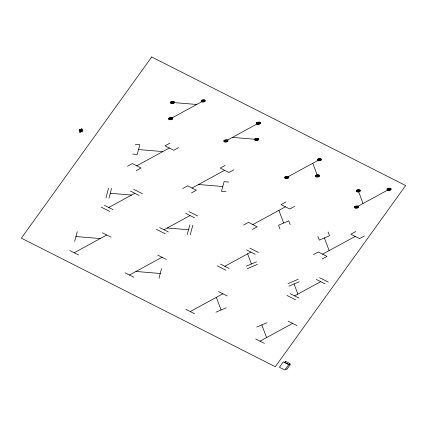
<?xml version="1.0" encoding="UTF-8"?>
<svg xmlns="http://www.w3.org/2000/svg" width="427" height="427" viewBox="0 0 427 427"><rect width="100%" height="100%" fill="white"/><g stroke="black" fill="none" stroke-linecap="round" stroke-linejoin="round"><path stroke-width="0.64" d="M74.677 241.394L77.255 231.68M105.965 197.909L108.543 188.195M108.97 198.16L111.548 188.446M158.956 278.34L161.534 268.631M187.239 234.61L189.818 224.896M190.245 234.855L192.823 225.146M80.009 130.918L80.778 129.851M81.167 131.505L81.936 130.438M170.656 118.685L203.225 100.927M127.524 166.252L132.407 163.589L141.113 167.998L136.229 170.661M169.866 143.168L164.982 145.831L173.688 150.24L178.577 147.571M136.763 165.793L169.338 148.036M225.91 140.942L258.484 123.179M108.736 207.501L134.793 193.292M182.777 188.51L187.666 185.846L196.372 190.255L191.488 192.919M225.125 165.42L220.241 168.083L228.947 172.492L233.831 169.829M192.017 188.051L224.591 170.288M74.191 252.763L106.766 235.005M163.989 229.758L190.052 215.55M286.747 177.456L319.316 159.698M129.45 275.02L162.025 257.262M243.614 225.029L248.498 222.366L257.203 226.769L252.32 229.438M285.957 201.939L281.073 204.602L289.778 209.011L294.667 206.348M252.853 224.57L285.428 206.807M224.826 266.277L250.884 252.069M356.513 207.063L389.088 189.3M190.282 311.539L222.857 293.781M313.381 254.631L318.264 251.967L326.975 256.376L322.086 259.04M355.728 231.541L350.839 234.209L359.545 238.613L364.434 235.95M322.62 254.172L355.195 236.409M294.593 295.879L320.65 281.671M260.048 341.141L292.623 323.383M246.315 266.181L256.531 261.826M247.26 268.7L257.47 264.34M215.971 312.185L226.187 307.83M288.006 283.608L298.217 279.253M288.946 286.127L299.162 281.772M256.718 327.093L266.934 322.737M172.428 102.459L196.714 104.476M232.427 137.387L256.707 139.405M135.322 144.337L139.826 144.71L137.248 154.425L132.744 154.046M138.54 149.567L162.82 151.585M228.61 182.035L224.106 181.662L221.528 191.371L226.032 191.744M198.534 184.496L222.819 186.514M110.257 193.303L131.537 195.07M167.251 227.981L188.526 229.753M75.969 236.537L100.249 238.554M135.962 271.465L160.248 273.488M188.953 211.573L197.664 215.977M319.556 277.694L328.262 282.103M185.697 213.345L194.402 217.754M316.3 279.466L325.006 283.875M133.699 189.316L142.404 193.725M249.79 248.087L258.495 252.496M130.438 191.093L139.149 195.497M246.528 249.864L255.239 254.273M159.639 227.554L168.345 231.962M290.237 293.675L298.948 298.083M156.383 229.331L165.089 233.74M286.981 295.452L295.687 299.861M104.38 205.296L113.086 209.705M220.471 264.073L229.176 268.482M101.124 207.074L109.83 211.482M217.215 265.85L225.92 270.259M157.67 255.058L166.375 259.467M288.273 321.179L296.978 325.587M102.411 232.8L111.121 237.209M218.501 291.577L227.207 295.98M125.095 272.816L133.8 277.224M255.698 338.937L264.404 343.345M69.841 250.558L78.547 254.967M185.926 309.335L194.637 313.744M288.791 364.594L283.347 361.84L279.439 367.273L284.878 370.028L289.255 363.969L290.344 364.525L286.8 369.451L285.711 368.896M358.285 190.837L363.025 203.508M312.804 163.253L317.544 175.924M328.091 231.989L329.505 235.768L319.289 240.123L317.875 236.344M324.397 237.946L329.137 250.617M290.168 224.634L288.759 220.855L278.543 225.21L279.957 228.989M278.911 210.362L283.651 223.033M294.054 283.95L297.849 294.102M247.628 253.846L251.423 264.003M261.826 324.915L266.565 337.592M216.34 297.331L221.079 310.007M170.437 102.16L170.32 102.934A1.761 1.468 -29.1 0 0 170.8 103.345A2.594 2.167 -29.1 0 0 171.44 103.553L173.191 103.467A2.594 2.167 -29.1 0 0 173.88 103.19A1.66 1.382 -29.1 0 0 174.424 102.758L174.51 101.957A1.66 1.382 -29.1 0 0 174.056 101.567A2.594 2.167 -29.1 0 0 173.421 101.359L171.67 101.45A2.594 2.167 -29.1 0 0 170.976 101.722A1.66 1.382 -29.1 0 0 170.437 102.16M170.837 102.218L170.741 102.838A1.409 1.174 -29.1 0 0 171.126 103.169A2.076 1.729 -29.1 0 0 171.638 103.334L173.036 103.265A2.076 1.729 -29.1 0 0 173.592 103.046A1.324 1.105 -29.1 0 0 174.024 102.699L174.093 102.053A1.324 1.105 -29.1 0 0 173.73 101.749A2.076 1.729 -29.1 0 0 173.223 101.578L171.825 101.647A2.076 1.729 -29.1 0 0 171.27 101.872A1.324 1.105 -29.1 0 0 170.837 102.218M171.232 102.277L171.163 102.747A1.057 0.881 -29.1 0 0 171.451 102.992A1.559 1.297 -29.1 0 0 171.835 103.115L172.887 103.062A1.559 1.297 -29.1 0 0 173.298 102.896A0.993 0.827 -29.1 0 0 173.624 102.635L173.677 102.154A0.993 0.827 -29.1 0 0 173.405 101.925A1.559 1.297 -29.1 0 0 173.026 101.797L171.974 101.85A1.559 1.297 -29.1 0 0 171.558 102.016A0.993 0.827 -29.1 0 0 171.232 102.277M171.633 102.336C172.545 104.199 174.259 100.948 171.633 102.336M172.033 102.4C172.487 103.329 173.346 101.701 172.033 102.4M168.66 118.386L168.548 119.16A1.761 1.468 -29.1 0 0 169.028 119.571A2.594 2.167 -29.1 0 0 169.663 119.779L171.414 119.693A2.594 2.167 -29.1 0 0 172.108 119.421A1.66 1.382 -29.1 0 0 172.647 118.984L172.732 118.183A1.66 1.382 -29.1 0 0 172.284 117.793A2.594 2.167 -29.1 0 0 171.643 117.585L169.893 117.676A2.594 2.167 -29.1 0 0 169.204 117.948A1.66 1.382 -29.1 0 0 168.66 118.386M169.06 118.444L168.969 119.069A1.409 1.174 -29.1 0 0 169.354 119.395A2.076 1.729 -29.1 0 0 169.861 119.56L171.259 119.491A2.076 1.729 -29.1 0 0 171.814 119.272A1.324 1.105 -29.1 0 0 172.246 118.925L172.316 118.284A1.324 1.105 -29.1 0 0 171.958 117.975A2.076 1.729 -29.1 0 0 171.446 117.804L170.047 117.879A2.076 1.729 -29.1 0 0 169.492 118.098A1.324 1.105 -29.1 0 0 169.06 118.444M169.46 118.503L169.391 118.973A1.057 0.881 -29.1 0 0 169.679 119.218A1.559 1.297 -29.1 0 0 170.058 119.341L171.11 119.288A1.559 1.297 -29.1 0 0 171.526 119.122A0.993 0.827 -29.1 0 0 171.851 118.866L171.905 118.38A0.993 0.827 -29.1 0 0 171.633 118.151A1.559 1.297 -29.1 0 0 171.248 118.028L170.197 118.076A1.559 1.297 -29.1 0 0 169.786 118.242A0.993 0.827 -29.1 0 0 169.46 118.503M169.855 118.562C170.768 120.425 172.487 117.174 169.855 118.562M170.256 118.626C170.709 119.555 171.569 117.927 170.256 118.626M201.234 100.623L201.117 101.402A1.761 1.468 -29.1 0 0 201.597 101.813A2.594 2.167 -29.1 0 0 202.238 102.021L203.989 101.936A2.594 2.167 -29.1 0 0 204.677 101.658A1.66 1.382 -29.1 0 0 205.222 101.226L205.307 100.42A1.66 1.382 -29.1 0 0 204.859 100.035A2.594 2.167 -29.1 0 0 204.218 99.827L202.467 99.913A2.594 2.167 -29.1 0 0 201.779 100.19A1.66 1.382 -29.1 0 0 201.234 100.623M201.635 100.687L201.539 101.306A1.409 1.174 -29.1 0 0 201.923 101.637A2.076 1.729 -29.1 0 0 202.435 101.802L203.834 101.733A2.076 1.729 -29.1 0 0 204.389 101.514A1.324 1.105 -29.1 0 0 204.821 101.162L204.891 100.521A1.324 1.105 -29.1 0 0 204.533 100.212A2.076 1.729 -29.1 0 0 204.021 100.046L202.622 100.115A2.076 1.729 -29.1 0 0 202.067 100.334A1.324 1.105 -29.1 0 0 201.635 100.687M202.03 100.745L201.96 101.21A1.057 0.881 -29.1 0 0 202.249 101.455A1.559 1.297 -29.1 0 0 202.633 101.583L203.684 101.53A1.559 1.297 -29.1 0 0 204.101 101.364A0.993 0.827 -29.1 0 0 204.421 101.103L204.474 100.623A0.993 0.827 -29.1 0 0 204.207 100.393A1.559 1.297 -29.1 0 0 203.823 100.265L202.772 100.318A1.559 1.297 -29.1 0 0 202.355 100.484A0.993 0.827 -29.1 0 0 202.03 100.745M202.43 100.804C203.343 102.667 205.061 99.416 202.43 100.804M202.83 100.863C203.284 101.797 204.143 100.169 202.83 100.863M223.919 140.638L223.801 141.417A1.761 1.468 -29.1 0 0 224.282 141.828A2.594 2.167 -29.1 0 0 224.922 142.036L226.668 141.951A2.594 2.167 -29.1 0 0 227.361 141.673A1.66 1.382 -29.1 0 0 227.906 141.241L227.991 140.44A1.66 1.382 -29.1 0 0 227.538 140.051A2.594 2.167 -29.1 0 0 226.902 139.842L225.152 139.928A2.594 2.167 -29.1 0 0 224.458 140.205A1.66 1.382 -29.1 0 0 223.919 140.638M224.319 140.702L224.223 141.321A1.409 1.174 -29.1 0 0 224.607 141.652A2.076 1.729 -29.1 0 0 225.12 141.817L226.518 141.748A2.076 1.729 -29.1 0 0 227.073 141.529A1.324 1.105 -29.1 0 0 227.506 141.177L227.575 140.536A1.324 1.105 -29.1 0 0 227.212 140.227A2.076 1.729 -29.1 0 0 226.705 140.061L225.301 140.131A2.076 1.729 -29.1 0 0 224.751 140.35A1.324 1.105 -29.1 0 0 224.319 140.702M224.714 140.761L224.645 141.225A1.057 0.881 -29.1 0 0 224.933 141.47A1.559 1.297 -29.1 0 0 225.317 141.599L226.369 141.545A1.559 1.297 -29.1 0 0 226.78 141.38A0.993 0.827 -29.1 0 0 227.105 141.118L227.159 140.638A0.993 0.827 -29.1 0 0 226.886 140.408A1.559 1.297 -29.1 0 0 226.502 140.28L225.456 140.334A1.559 1.297 -29.1 0 0 225.04 140.499A0.993 0.827 -29.1 0 0 224.714 140.761M225.114 140.819C226.027 142.682 227.74 139.432 225.114 140.819M225.515 140.878C225.968 141.812 226.828 140.184 225.515 140.878M256.494 122.88L256.376 123.659A1.761 1.468 -29.1 0 0 256.857 124.07A2.594 2.167 -29.1 0 0 257.497 124.278L259.242 124.188A2.594 2.167 -29.1 0 0 259.936 123.915A1.66 1.382 -29.1 0 0 260.475 123.478L260.566 122.677A1.66 1.382 -29.1 0 0 260.112 122.293A2.594 2.167 -29.1 0 0 259.472 122.085L257.727 122.17A2.594 2.167 -29.1 0 0 257.033 122.448A1.66 1.382 -29.1 0 0 256.494 122.88M256.889 122.939L256.798 123.563A1.409 1.174 -29.1 0 0 257.182 123.889A2.076 1.729 -29.1 0 0 257.695 124.06L259.093 123.99A2.076 1.729 -29.1 0 0 259.648 123.766A1.324 1.105 -29.1 0 0 260.08 123.419L260.15 122.779A1.324 1.105 -29.1 0 0 259.787 122.469A2.076 1.729 -29.1 0 0 259.274 122.303L257.876 122.373A2.076 1.729 -29.1 0 0 257.326 122.592A1.324 1.105 -29.1 0 0 256.889 122.939M257.289 123.003L257.219 123.467A1.057 0.881 -29.1 0 0 257.508 123.713A1.559 1.297 -29.1 0 0 257.892 123.841L258.938 123.787A1.559 1.297 -29.1 0 0 259.354 123.622A0.993 0.827 -29.1 0 0 259.68 123.36L259.733 122.88A0.993 0.827 -29.1 0 0 259.461 122.645A1.559 1.297 -29.1 0 0 259.077 122.522L258.031 122.576A1.559 1.297 -29.1 0 0 257.614 122.741A0.993 0.827 -29.1 0 0 257.289 123.003M257.689 123.061C258.602 124.924 260.315 121.668 257.689 123.061M258.084 123.12C258.543 124.054 259.402 122.426 258.084 123.12M254.716 139.106L254.599 139.885A1.761 1.468 -29.1 0 0 255.079 140.296A2.594 2.167 -29.1 0 0 255.72 140.504L257.47 140.419A2.594 2.167 -29.1 0 0 258.159 140.141A1.66 1.382 -29.1 0 0 258.703 139.709L258.789 138.903A1.66 1.382 -29.1 0 0 258.34 138.519A2.594 2.167 -29.1 0 0 257.7 138.311L255.949 138.396A2.594 2.167 -29.1 0 0 255.255 138.674A1.66 1.382 -29.1 0 0 254.716 139.106M255.116 139.17L255.02 139.789A1.409 1.174 -29.1 0 0 255.405 140.115A2.076 1.729 -29.1 0 0 255.917 140.286L257.316 140.216A2.076 1.729 -29.1 0 0 257.871 139.997A1.324 1.105 -29.1 0 0 258.303 139.645L258.372 139.005A1.324 1.105 -29.1 0 0 258.009 138.695A2.076 1.729 -29.1 0 0 257.502 138.529L256.104 138.599A2.076 1.729 -29.1 0 0 255.549 138.818A1.324 1.105 -29.1 0 0 255.116 139.17M255.511 139.229L255.442 139.693A1.057 0.881 -29.1 0 0 255.73 139.939A1.559 1.297 -29.1 0 0 256.115 140.067L257.166 140.013A1.559 1.297 -29.1 0 0 257.577 139.848A0.993 0.827 -29.1 0 0 257.903 139.586L257.956 139.106A0.993 0.827 -29.1 0 0 257.684 138.876A1.559 1.297 -29.1 0 0 257.305 138.748L256.253 138.802A1.559 1.297 -29.1 0 0 255.837 138.967A0.993 0.827 -29.1 0 0 255.511 139.229M255.912 139.287C256.824 141.15 258.538 137.894 255.912 139.287M256.312 139.346C256.766 140.28 257.625 138.652 256.312 139.346M284.75 177.157L284.638 177.936A1.761 1.468 -29.1 0 0 285.113 178.347A2.594 2.167 -29.1 0 0 285.754 178.555L287.504 178.47A2.594 2.167 -29.1 0 0 288.193 178.192A1.66 1.382 -29.1 0 0 288.737 177.76L288.823 176.954A1.66 1.382 -29.1 0 0 288.374 176.57A2.594 2.167 -29.1 0 0 287.734 176.362L285.983 176.447A2.594 2.167 -29.1 0 0 285.295 176.725A1.66 1.382 -29.1 0 0 284.75 177.157M285.151 177.221L285.06 177.84A1.409 1.174 -29.1 0 0 285.439 178.171A2.076 1.729 -29.1 0 0 285.951 178.337L287.35 178.267A2.076 1.729 -29.1 0 0 287.905 178.048A1.324 1.105 -29.1 0 0 288.337 177.696L288.406 177.056A1.324 1.105 -29.1 0 0 288.049 176.746A2.076 1.729 -29.1 0 0 287.536 176.581L286.138 176.65A2.076 1.729 -29.1 0 0 285.583 176.869A1.324 1.105 -29.1 0 0 285.151 177.221M285.551 177.28L285.482 177.744A1.057 0.881 -29.1 0 0 285.764 177.99A1.559 1.297 -29.1 0 0 286.149 178.118L287.2 178.064A1.559 1.297 -29.1 0 0 287.617 177.899A0.993 0.827 -29.1 0 0 287.937 177.637L287.99 177.157A0.993 0.827 -29.1 0 0 287.723 176.927A1.559 1.297 -29.1 0 0 287.339 176.799L286.287 176.853A1.559 1.297 -29.1 0 0 285.871 177.018A0.993 0.827 -29.1 0 0 285.551 177.28M285.946 177.338C286.859 179.201 288.577 175.951 285.946 177.338M286.346 177.397C286.8 178.331 287.659 176.703 286.346 177.397M317.325 159.399L317.208 160.178A1.761 1.468 -29.1 0 0 317.688 160.589A2.594 2.167 -29.1 0 0 318.328 160.798L320.079 160.707A2.594 2.167 -29.1 0 0 320.768 160.435A1.66 1.382 -29.1 0 0 321.312 159.997L321.398 159.196A1.66 1.382 -29.1 0 0 320.944 158.812A2.594 2.167 -29.1 0 0 320.309 158.604L318.558 158.689A2.594 2.167 -29.1 0 0 317.864 158.967A1.66 1.382 -29.1 0 0 317.325 159.399M317.725 159.458L317.629 160.082A1.409 1.174 -29.1 0 0 318.014 160.408A2.076 1.729 -29.1 0 0 318.526 160.579L319.924 160.509A2.076 1.729 -29.1 0 0 320.48 160.285A1.324 1.105 -29.1 0 0 320.912 159.938L320.981 159.298A1.324 1.105 -29.1 0 0 320.618 158.988A2.076 1.729 -29.1 0 0 320.111 158.823L318.707 158.892A2.076 1.729 -29.1 0 0 318.158 159.111A1.324 1.105 -29.1 0 0 317.725 159.458M318.12 159.522L318.051 159.986A1.057 0.881 -29.1 0 0 318.339 160.232A1.559 1.297 -29.1 0 0 318.723 160.355L319.775 160.306A1.559 1.297 -29.1 0 0 320.186 160.141A0.993 0.827 -29.1 0 0 320.512 159.879L320.565 159.399A0.993 0.827 -29.1 0 0 320.293 159.164A1.559 1.297 -29.1 0 0 319.914 159.041L318.862 159.095A1.559 1.297 -29.1 0 0 318.446 159.26A0.993 0.827 -29.1 0 0 318.12 159.522M318.521 159.581C319.433 161.443 321.147 158.187 318.521 159.581M318.921 159.639C319.375 160.568 320.234 158.945 318.921 159.639M315.548 175.625L315.436 176.404A1.761 1.468 -29.1 0 0 315.911 176.815A2.594 2.167 -29.1 0 0 316.551 177.024L318.302 176.933A2.594 2.167 -29.1 0 0 318.99 176.661A1.66 1.382 -29.1 0 0 319.535 176.223L319.62 175.422A1.66 1.382 -29.1 0 0 319.172 175.038A2.594 2.167 -29.1 0 0 318.531 174.83L316.781 174.915A2.594 2.167 -29.1 0 0 316.092 175.193A1.66 1.382 -29.1 0 0 315.548 175.625M315.948 175.684L315.857 176.308A1.409 1.174 -29.1 0 0 316.242 176.634A2.076 1.729 -29.1 0 0 316.749 176.805L318.147 176.735A2.076 1.729 -29.1 0 0 318.702 176.511A1.324 1.105 -29.1 0 0 319.134 176.164L319.204 175.524A1.324 1.105 -29.1 0 0 318.846 175.214A2.076 1.729 -29.1 0 0 318.334 175.049L316.935 175.118A2.076 1.729 -29.1 0 0 316.38 175.337A1.324 1.105 -29.1 0 0 315.948 175.684M316.348 175.748L316.279 176.212A1.057 0.881 -29.1 0 0 316.567 176.458A1.559 1.297 -29.1 0 0 316.946 176.586L317.998 176.532A1.559 1.297 -29.1 0 0 318.414 176.367A0.993 0.827 -29.1 0 0 318.739 176.105L318.788 175.625A0.993 0.827 -29.1 0 0 318.521 175.39A1.559 1.297 -29.1 0 0 318.136 175.267L317.085 175.321A1.559 1.297 -29.1 0 0 316.669 175.486A0.993 0.827 -29.1 0 0 316.348 175.748M316.743 175.807C317.656 177.669 319.375 174.413 316.743 175.807M317.144 175.865C317.597 176.799 318.457 175.171 317.144 175.865M356.294 190.533L356.177 191.312A1.761 1.468 -29.1 0 0 356.657 191.723A2.594 2.167 -29.1 0 0 357.298 191.931L359.048 191.846A2.594 2.167 -29.1 0 0 359.737 191.568A1.66 1.382 -29.1 0 0 360.281 191.136L360.367 190.33A1.66 1.382 -29.1 0 0 359.918 189.946A2.594 2.167 -29.1 0 0 359.278 189.737L357.527 189.823A2.594 2.167 -29.1 0 0 356.839 190.1A1.66 1.382 -29.1 0 0 356.294 190.533M356.694 190.597L356.598 191.216A1.409 1.174 -29.1 0 0 356.983 191.547A2.076 1.729 -29.1 0 0 357.495 191.712L358.893 191.643A2.076 1.729 -29.1 0 0 359.449 191.424A1.324 1.105 -29.1 0 0 359.881 191.072L359.95 190.431A1.324 1.105 -29.1 0 0 359.593 190.122A2.076 1.729 -29.1 0 0 359.08 189.956L357.682 190.026A2.076 1.729 -29.1 0 0 357.127 190.245A1.324 1.105 -29.1 0 0 356.694 190.597M357.089 190.655L357.02 191.12A1.057 0.881 -29.1 0 0 357.308 191.365A1.559 1.297 -29.1 0 0 357.693 191.493L358.744 191.44A1.559 1.297 -29.1 0 0 359.16 191.275A0.993 0.827 -29.1 0 0 359.481 191.013L359.534 190.533A0.993 0.827 -29.1 0 0 359.267 190.303A1.559 1.297 -29.1 0 0 358.883 190.175L357.831 190.228A1.559 1.297 -29.1 0 0 357.415 190.394A0.993 0.827 -29.1 0 0 357.089 190.655M357.49 190.714C358.402 192.577 360.121 189.326 357.49 190.714M357.89 190.773C358.344 191.707 359.203 190.079 357.89 190.773M354.522 206.764L354.405 207.538A1.761 1.468 -29.1 0 0 354.885 207.949A2.594 2.167 -29.1 0 0 355.52 208.157L357.271 208.072A2.594 2.167 -29.1 0 0 357.965 207.794A1.66 1.382 -29.1 0 0 358.504 207.362L358.595 206.561A1.66 1.382 -29.1 0 0 358.141 206.172A2.594 2.167 -29.1 0 0 357.5 205.963L355.755 206.049A2.594 2.167 -29.1 0 0 355.061 206.326A1.66 1.382 -29.1 0 0 354.522 206.764M354.917 206.823L354.826 207.442A1.409 1.174 -29.1 0 0 355.211 207.773A2.076 1.729 -29.1 0 0 355.718 207.938L357.121 207.869A2.076 1.729 -29.1 0 0 357.671 207.65A1.324 1.105 -29.1 0 0 358.104 207.303L358.178 206.657A1.324 1.105 -29.1 0 0 357.815 206.353A2.076 1.729 -29.1 0 0 357.303 206.182L355.904 206.252A2.076 1.729 -29.1 0 0 355.349 206.476A1.324 1.105 -29.1 0 0 354.917 206.823M355.317 206.881L355.248 207.346A1.057 0.881 -29.1 0 0 355.536 207.591A1.559 1.297 -29.1 0 0 355.921 207.719L356.967 207.666A1.559 1.297 -29.1 0 0 357.383 207.501A0.993 0.827 -29.1 0 0 357.709 207.239L357.762 206.759A0.993 0.827 -29.1 0 0 357.49 206.529A1.559 1.297 -29.1 0 0 357.105 206.401L356.054 206.454A1.559 1.297 -29.1 0 0 355.643 206.62A0.993 0.827 -29.1 0 0 355.317 206.881M355.718 206.94C356.625 208.803 358.344 205.552 355.718 206.94M356.113 206.999C356.572 207.933 357.426 206.305 356.113 206.999M387.092 189.001L386.979 189.78A1.761 1.468 -29.1 0 0 387.454 190.191A2.594 2.167 -29.1 0 0 388.095 190.399L389.846 190.314A2.594 2.167 -29.1 0 0 390.534 190.036A1.66 1.382 -29.1 0 0 391.079 189.599L391.164 188.798A1.66 1.382 -29.1 0 0 390.716 188.414A2.594 2.167 -29.1 0 0 390.075 188.206L388.324 188.291A2.594 2.167 -29.1 0 0 387.636 188.569A1.66 1.382 -29.1 0 0 387.092 189.001M387.492 189.065L387.401 189.684A1.409 1.174 -29.1 0 0 387.78 190.01A2.076 1.729 -29.1 0 0 388.292 190.18L389.691 190.111A2.076 1.729 -29.1 0 0 390.246 189.892A1.324 1.105 -29.1 0 0 390.678 189.54L390.748 188.899A1.324 1.105 -29.1 0 0 390.39 188.59A2.076 1.729 -29.1 0 0 389.878 188.424L388.479 188.494A2.076 1.729 -29.1 0 0 387.924 188.713A1.324 1.105 -29.1 0 0 387.492 189.065M387.892 189.124L387.823 189.588A1.057 0.881 -29.1 0 0 388.111 189.834A1.559 1.297 -29.1 0 0 388.49 189.962L389.541 189.908A1.559 1.297 -29.1 0 0 389.958 189.743A0.993 0.827 -29.1 0 0 390.283 189.481L390.331 189.001A0.993 0.827 -29.1 0 0 390.064 188.771A1.559 1.297 -29.1 0 0 389.68 188.643L388.629 188.697A1.559 1.297 -29.1 0 0 388.212 188.862A0.993 0.827 -29.1 0 0 387.892 189.124M388.287 189.182C389.2 191.045 390.918 187.789 388.287 189.182M388.687 189.241C389.141 190.175 390 188.547 388.687 189.241M79.758 129.333L78.99 130.4L82.187 132.023L82.955 130.956L79.758 129.333M81.626 128.799L79.294 132.039L80.319 132.557L82.651 129.317L81.626 128.799M151.702 56.972L21.35 238.159L275.298 366.729L405.65 185.542L151.702 56.972M285.428 361.29L284.644 362.379L289.41 364.791L290.189 363.703L285.428 361.29"/></g></svg>
